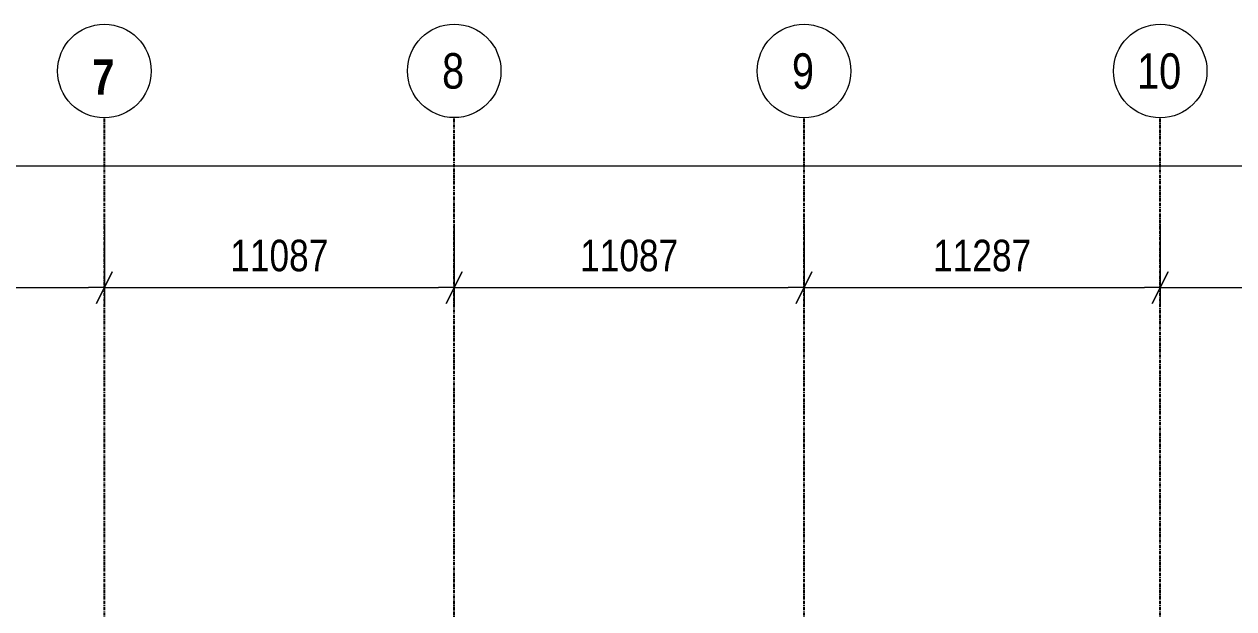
# Model space of a CAD drawing. Header units: millimetres. Extents: x -677815 to 406757, y -145898 to 39000.
# Drawn here: x 62756 to 101089, y 20458 to 39000 of the extents above; entities that cross this region are included whole.
import ezdxf
from ezdxf.enums import TextEntityAlignment as Align

# ---------------------------------------------------------------- set-up
doc = ezdxf.new("R2010")
doc.units = ezdxf.units.MM
doc.header["$LTSCALE"] = 8
doc.linetypes.add('Xref building Toll$0$Grid Line', pattern=[22.225, 12.7, -3.175, 3.175, -3.175])
doc.layers.add('Xref building Toll$0$annotation - dimensions', color=8, linetype='Continuous', lineweight=0)
doc.layers.add('Xref building Toll$0$annotation - text', color=7, linetype='Continuous', lineweight=0)
doc.layers.add('Xref building Toll$0$S-GRID', color=8, linetype='Continuous')
doc.styles.add('Xref building Toll$0$1 200 sub headings', font='arial.ttf', dxfattribs={"width": 0.821429, "height": 560})
doc.styles.add('Xref building Toll$0$1 500 general', font='arial.ttf', dxfattribs={"width": 0.870588, "height": 850})
doc.styles.add('Xref building Toll$0$1 500 general_0', font='arial.ttf', dxfattribs={"width": 0.870588})
doc.dimstyles.new('Xref building Toll$0$1 500', dxfattribs={"dimtxt": 850, "dimasz": 425, "dimexe": 425, "dimexo": 0.0625, "dimgap": 425, "dimtad": 1, "dimdec": 0, "dimzin": 11, "dimdsep": 46, "dimtxsty": 'Xref building Toll$0$1 500 general', "dimblk": 'Xref building Toll$0$_Oblique_2.0', "dimcen": 0.09, "dimclrd": 256, "dimclre": 256, "dimadec": 4, "dimazin": 3, "dimtfac": 1, "dimtdec": 0, "dimtmove": 2, "dimatfit": 1, "dimldrblk": 'Xref building Toll$0$TerminatorOpen_2.0', "dimfxl": 1700, "dimfxlon": 1, "dimfrac": 2, "dimtolj": 1, "dimtzin": 11, "dimlwd": 0, "dimlwe": 0, "dimarcsym": 0})

# ---------------------------------------------------------------- blocks, each defined once
blk = doc.blocks.new('*U230')
at = {"layer": 'Xref building Toll$0$annotation - text', "linetype": 'Continuous', "lineweight": 13}
blk.add_circle((0, 0), 0.732, dxfattribs=at)
at = {"layer": 'Xref building Toll$0$annotation - text', "insert": (-0.017, -0.093), "char_height": 0.55556, "attachment_point": 5, "line_spacing_factor": 0.6, "style": 'Xref building Toll$0$1 200 sub headings'}
blk.add_mtext('\\fArial|b1|i0|c00|p39;\\H1x;\\W0.8;7', dxfattribs=at)
blk = doc.blocks.new('*U231')
at = {"layer": 'Xref building Toll$0$annotation - text', "linetype": 'Continuous', "lineweight": 13}
blk.add_circle((0, 0), 0.732, dxfattribs=at)
at = {"layer": 'Xref building Toll$0$annotation - text', "style": 'Xref building Toll$0$1 200 sub headings', "width": 0.8}
blk.add_text('8', height=0.556, dxfattribs=at).set_placement((-0.017, 0), align=Align.MIDDLE_CENTER)
blk = doc.blocks.new('*U232')
at = {"layer": 'Xref building Toll$0$annotation - text', "linetype": 'Continuous', "lineweight": 13}
blk.add_circle((0, 0), 0.732, dxfattribs=at)
at = {"layer": 'Xref building Toll$0$annotation - text', "style": 'Xref building Toll$0$1 200 sub headings', "width": 0.8}
blk.add_text('9', height=0.556, dxfattribs=at).set_placement((-0.017, 0), align=Align.MIDDLE_CENTER)
blk = doc.blocks.new('*U233')
at = {"layer": 'Xref building Toll$0$annotation - text', "linetype": 'Continuous', "lineweight": 13}
blk.add_circle((0, 0), 0.732, dxfattribs=at)
at = {"layer": 'Xref building Toll$0$annotation - text', "style": 'Xref building Toll$0$1 200 sub headings', "width": 0.8}
blk.add_text('10', height=0.5556, dxfattribs=at).set_placement((-0.017, 0), align=Align.MIDDLE_CENTER)
blk = doc.blocks.new('Xref building Toll$0$_Oblique_2.0')
at = {"color": 0, "linetype": 'ByBlock', "lineweight": -2}
for p, q in [((0.5, 1), (-0.5, -1)), ((0, 0), (-1, 0))]:
    blk.add_line(p, q, dxfattribs=at)
blk = doc.blocks.new('*D281')
at = {"layer": 'Defpoints', "color": 0, "linetype": 'Continuous', "transparency": 16777216}
for p in [(-302993, 270238), (-32993, 270161), (-32993, 269803)]:
    blk.add_point(p, dxfattribs=at)
at = {"layer": 'Xref building Toll$0$annotation - dimensions', "linetype": 'Continuous', "lineweight": 0, "transparency": 16777216}
for p, q in [((-302993, 270238), (-302993, 269303)), ((-32993, 270160), (-32993, 269303)), ((-302493, 269803), (-33493, 269803))]:
    blk.add_line(p, q, dxfattribs=at)
at = {"layer": 'Xref building Toll$0$annotation - dimensions', "linetype": 'Continuous', "lineweight": 0, "transparency": 16777216, "xscale": 500, "yscale": 500, "zscale": 500, "rotation": 180}
blk.add_blockref('Xref building Toll$0$_Oblique_2.0', (-302993, 269803), dxfattribs=at)
at = {"layer": 'Xref building Toll$0$annotation - dimensions', "linetype": 'Continuous', "lineweight": 0, "transparency": 16777216, "xscale": 500, "yscale": 500, "zscale": 500}
blk.add_blockref('Xref building Toll$0$_Oblique_2.0', (-32993, 269803), dxfattribs=at)
at = {"layer": 'Xref building Toll$0$annotation - dimensions', "color": 0, "linetype": 'Continuous', "lineweight": 0, "transparency": 16777216, "insert": (-167993, 270814), "char_height": 1000, "attachment_point": 5, "style": 'Xref building Toll$0$1 500 general_0'}
blk.add_mtext('\\A1;\\H1x;\\W0.8;270000', dxfattribs=at)
blk = doc.blocks.new('Xref building Toll$0$TerminatorOpen_2.0')
at = {"color": 0, "linetype": 'ByBlock', "lineweight": -2}
for q in [(-1, 1), (-1, 0), (-1, -1)]:
    blk.add_line((0, 0), q, dxfattribs=at)
blk = doc.blocks.new('*D256')
at = {"layer": 'Defpoints', "color": 0, "linetype": 'Continuous', "transparency": 16777216}
for p in [(-248784, 271330), (-237697, 271330), (-237697, 265945)]:
    blk.add_point(p, dxfattribs=at)
at = {"layer": 'Xref building Toll$0$annotation - dimensions', "linetype": 'Continuous', "lineweight": 0, "transparency": 16777216}
for p, q in [((-248784, 267945), (-248784, 265445)), ((-237697, 267945), (-237697, 265445)), ((-248284, 265945), (-238197, 265945))]:
    blk.add_line(p, q, dxfattribs=at)
at = {"layer": 'Xref building Toll$0$annotation - dimensions', "linetype": 'Continuous', "lineweight": 0, "transparency": 16777216, "xscale": 500, "yscale": 500, "zscale": 500, "rotation": 180}
blk.add_blockref('Xref building Toll$0$_Oblique_2.0', (-248784, 265945), dxfattribs=at)
at = {"layer": 'Xref building Toll$0$annotation - dimensions', "linetype": 'Continuous', "lineweight": 0, "transparency": 16777216, "xscale": 500, "yscale": 500, "zscale": 500}
blk.add_blockref('Xref building Toll$0$_Oblique_2.0', (-237697, 265945), dxfattribs=at)
at = {"layer": 'Xref building Toll$0$annotation - dimensions', "color": 0, "linetype": 'Continuous', "lineweight": 0, "transparency": 16777216, "insert": (-243240, 266955), "char_height": 1000, "attachment_point": 5, "style": 'Xref building Toll$0$1 500 general_0'}
blk.add_mtext('\\A1;\\H1x;\\W0.8;11087', dxfattribs=at)
blk = doc.blocks.new('*D257')
at = {"layer": 'Defpoints', "color": 0, "linetype": 'Continuous', "transparency": 16777216}
for p in [(-237697, 271330), (-226610, 271335), (-226610, 265945)]:
    blk.add_point(p, dxfattribs=at)
at = {"layer": 'Xref building Toll$0$annotation - dimensions', "linetype": 'Continuous', "lineweight": 0, "transparency": 16777216}
for p, q in [((-237697, 267945), (-237697, 265445)), ((-226610, 267945), (-226610, 265445)), ((-237197, 265945), (-227110, 265945))]:
    blk.add_line(p, q, dxfattribs=at)
at = {"layer": 'Xref building Toll$0$annotation - dimensions', "linetype": 'Continuous', "lineweight": 0, "transparency": 16777216, "xscale": 500, "yscale": 500, "zscale": 500, "rotation": 180}
blk.add_blockref('Xref building Toll$0$_Oblique_2.0', (-237697, 265945), dxfattribs=at)
at = {"layer": 'Xref building Toll$0$annotation - dimensions', "linetype": 'Continuous', "lineweight": 0, "transparency": 16777216, "xscale": 500, "yscale": 500, "zscale": 500}
blk.add_blockref('Xref building Toll$0$_Oblique_2.0', (-226610, 265945), dxfattribs=at)
at = {"layer": 'Xref building Toll$0$annotation - dimensions', "color": 0, "linetype": 'Continuous', "lineweight": 0, "transparency": 16777216, "insert": (-232153, 266955), "char_height": 1000, "attachment_point": 5, "style": 'Xref building Toll$0$1 500 general_0'}
blk.add_mtext('\\A1;\\H1x;\\W0.8;11087', dxfattribs=at)
blk = doc.blocks.new('*D258')
at = {"layer": 'Defpoints', "color": 0, "linetype": 'Continuous', "transparency": 16777216}
for p in [(-226610, 271335), (-215523, 271330), (-215523, 265945)]:
    blk.add_point(p, dxfattribs=at)
at = {"layer": 'Xref building Toll$0$annotation - dimensions', "linetype": 'Continuous', "lineweight": 0, "transparency": 16777216}
for p, q in [((-226610, 267945), (-226610, 265445)), ((-215523, 267945), (-215523, 265445)), ((-226110, 265945), (-216023, 265945))]:
    blk.add_line(p, q, dxfattribs=at)
at = {"layer": 'Xref building Toll$0$annotation - dimensions', "linetype": 'Continuous', "lineweight": 0, "transparency": 16777216, "xscale": 500, "yscale": 500, "zscale": 500, "rotation": 180}
blk.add_blockref('Xref building Toll$0$_Oblique_2.0', (-226610, 265945), dxfattribs=at)
at = {"layer": 'Xref building Toll$0$annotation - dimensions', "linetype": 'Continuous', "lineweight": 0, "transparency": 16777216, "xscale": 500, "yscale": 500, "zscale": 500}
blk.add_blockref('Xref building Toll$0$_Oblique_2.0', (-215523, 265945), dxfattribs=at)
at = {"layer": 'Xref building Toll$0$annotation - dimensions', "color": 0, "linetype": 'Continuous', "lineweight": 0, "transparency": 16777216, "insert": (-221066, 266955), "char_height": 1000, "attachment_point": 5, "style": 'Xref building Toll$0$1 500 general_0'}
blk.add_mtext('\\A1;\\H1x;\\W0.8;11087', dxfattribs=at)
blk = doc.blocks.new('*D259')
at = {"layer": 'Defpoints', "color": 0, "linetype": 'Continuous', "transparency": 16777216}
for p in [(-215523, 271330), (-204236, 271330), (-204236, 265945)]:
    blk.add_point(p, dxfattribs=at)
at = {"layer": 'Xref building Toll$0$annotation - dimensions', "linetype": 'Continuous', "lineweight": 0, "transparency": 16777216}
for p, q in [((-215523, 267945), (-215523, 265445)), ((-204236, 267945), (-204236, 265445)), ((-215023, 265945), (-204736, 265945))]:
    blk.add_line(p, q, dxfattribs=at)
at = {"layer": 'Xref building Toll$0$annotation - dimensions', "linetype": 'Continuous', "lineweight": 0, "transparency": 16777216, "xscale": 500, "yscale": 500, "zscale": 500, "rotation": 180}
blk.add_blockref('Xref building Toll$0$_Oblique_2.0', (-215523, 265945), dxfattribs=at)
at = {"layer": 'Xref building Toll$0$annotation - dimensions', "linetype": 'Continuous', "lineweight": 0, "transparency": 16777216, "xscale": 500, "yscale": 500, "zscale": 500}
blk.add_blockref('Xref building Toll$0$_Oblique_2.0', (-204236, 265945), dxfattribs=at)
at = {"layer": 'Xref building Toll$0$annotation - dimensions', "color": 0, "linetype": 'Continuous', "lineweight": 0, "transparency": 16777216, "insert": (-209879, 266955), "char_height": 1000, "attachment_point": 5, "style": 'Xref building Toll$0$1 500 general_0'}
blk.add_mtext('\\A1;\\H1x;\\W0.8;11287', dxfattribs=at)
blk = doc.blocks.new('*D260')
at = {"layer": 'Defpoints', "color": 0, "linetype": 'Continuous', "transparency": 16777216}
for p in [(-204236, 271330), (-193349, 271330), (-193349, 265945)]:
    blk.add_point(p, dxfattribs=at)
at = {"layer": 'Xref building Toll$0$annotation - dimensions', "linetype": 'Continuous', "lineweight": 0, "transparency": 16777216}
for p, q in [((-204236, 267945), (-204236, 265445)), ((-193349, 267945), (-193349, 265445)), ((-203736, 265945), (-193849, 265945))]:
    blk.add_line(p, q, dxfattribs=at)
at = {"layer": 'Xref building Toll$0$annotation - dimensions', "linetype": 'Continuous', "lineweight": 0, "transparency": 16777216, "xscale": 500, "yscale": 500, "zscale": 500, "rotation": 180}
blk.add_blockref('Xref building Toll$0$_Oblique_2.0', (-204236, 265945), dxfattribs=at)
at = {"layer": 'Xref building Toll$0$annotation - dimensions', "linetype": 'Continuous', "lineweight": 0, "transparency": 16777216, "xscale": 500, "yscale": 500, "zscale": 500}
blk.add_blockref('Xref building Toll$0$_Oblique_2.0', (-193349, 265945), dxfattribs=at)
at = {"layer": 'Xref building Toll$0$annotation - dimensions', "color": 0, "linetype": 'Continuous', "lineweight": 0, "transparency": 16777216, "insert": (-198792, 266955), "char_height": 1000, "attachment_point": 5, "style": 'Xref building Toll$0$1 500 general_0'}
blk.add_mtext('\\A1;\\H1x;\\W0.8;10887', dxfattribs=at)
blk = doc.blocks.new('Xref building Toll$0$Toll Grids')
at = {"layer": 'Xref building Toll$0$S-GRID', "linetype": 'Xref building Toll$0$Grid Line'}
for p, q in [((76383, -125368.5), (76383, 36036.3)), ((65296, -125373.3), (65296, 36031.5)), ((87470, -125373.3), (87470, 36031.5)), ((98757, -125373.3), (98757, 36031.5))]:
    blk.add_line(p, q, dxfattribs=at)
at = {"layer": 'Xref building Toll$0$annotation - text', "xscale": 2025, "yscale": 2025, "zscale": 2025}
for name, p in [('*U230', (65296, 37513.4)), ('*U231', (76383, 37518.2)), ('*U232', (87470, 37513.4)), ('*U233', (98757, 37513.4))]:
    blk.add_blockref(name, p, dxfattribs=at)
at = {"layer": 'Xref building Toll$0$annotation - dimensions', "linetype": 'Continuous', "lineweight": 0}
for base, p1, p2, picture, middle in [((270000, 34504.6), (0, 34939.4), (270000, 34861.8), '*D281', (135000, 35515.1)), ((76383, 30645.8), (65296, 36031.5), (76383, 36036.3), '*D257', (70839.5, 31656.4)), ((87470, 30645.8), (76383, 36036.3), (87470, 36031.5), '*D258', (81926.5, 31656.4)), ((65296, 30645.8), (54209, 36031.5), (65296, 36031.5), '*D256', (59752.5, 31656.4)), ((98757, 30645.8), (87470, 36031.5), (98757, 36031.5), '*D259', (93113.5, 31656.4)), ((109644, 30645.8), (98757, 36031.5), (109644, 36031.5), '*D260', (104200.5, 31656.4))]:
    dim = blk.add_linear_dim(base=base, p1=p1, p2=p2, text='\\H1x;\\W0.8;<>', dimstyle='Xref building Toll$0$1 500', override={"dimtxt": 1000, "dimasz": 500, "dimexe": 500, "dimgap": 500, "dimtxsty": 'Xref building Toll$0$1 500 general_0', "dimatfit": 3, "dimfxl": 2000}, dxfattribs=at)
    dim.commit()
    dim.dimension.update_dxf_attribs({"geometry": picture, "text_midpoint": middle, "insert": (302992.6, -235298.7)})
blk = doc.blocks.new('Xref building Toll')
blk.add_blockref('Xref building Toll$0$Toll Grids', (0, 0))

msp = doc.modelspace()

# ---------------------------------------------------------------- block references
msp.add_blockref('Xref building Toll', (0, 0))

doc.saveas('drawing.dxf')
